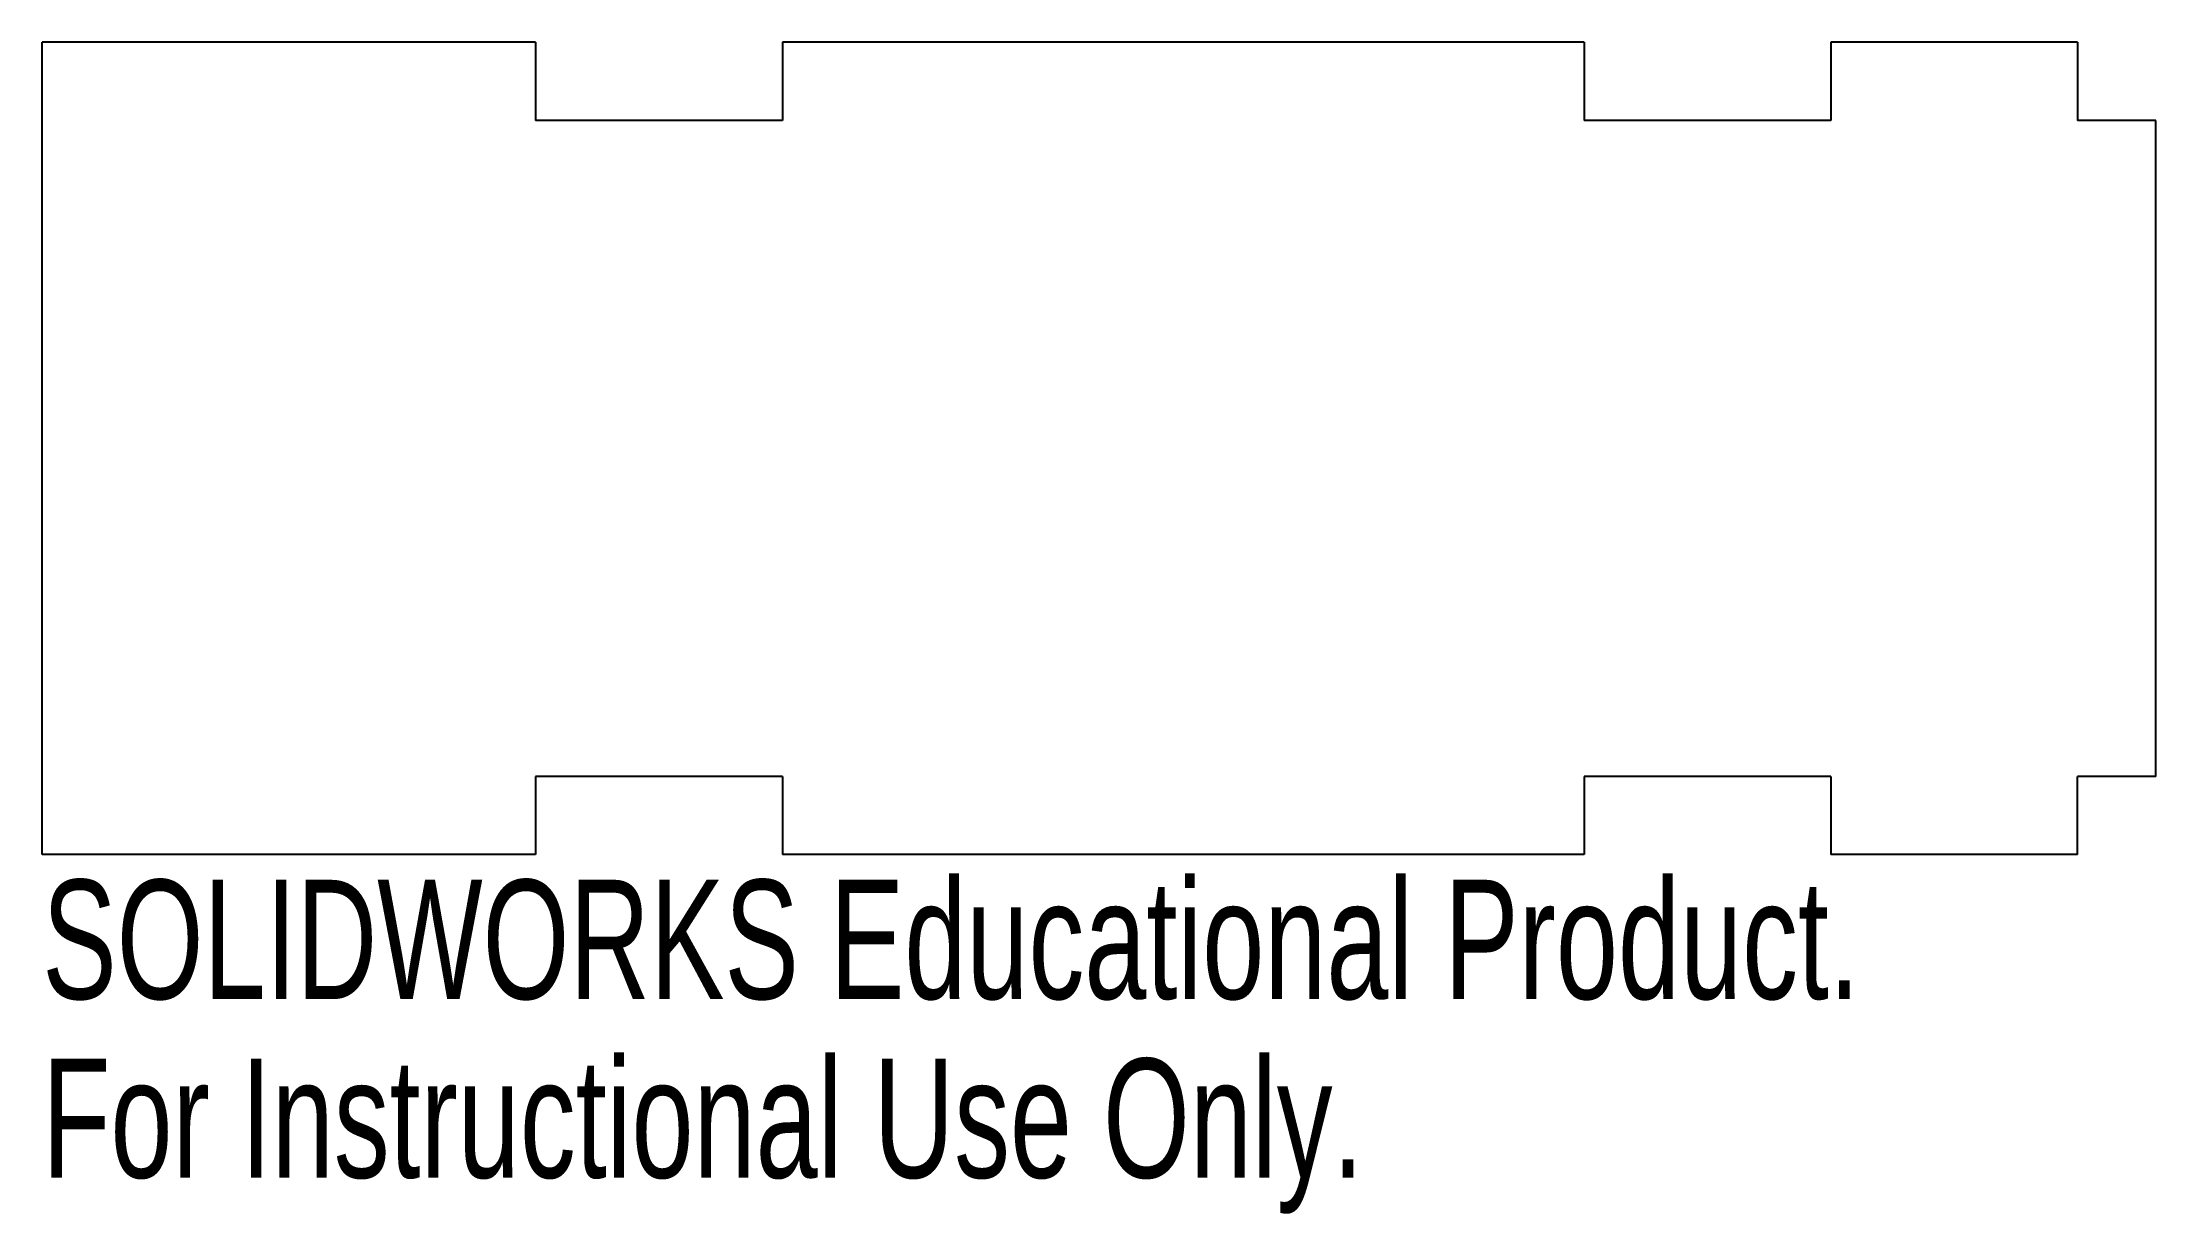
# Model space of a CAD drawing. Header units: millimetres. Extents: x -85.7 to 0, y -47.5 to 0.
import ezdxf

# ---------------------------------------------------------------- set-up
doc = ezdxf.new("R2010")
doc.units = ezdxf.units.MM
doc.styles.add('SLDTEXTSTYLE0', font='TXT', dxfattribs={"width": 0.7})

msp = doc.modelspace()

# ---------------------------------------------------------------- linework, layer by layer
at = {"color": 7, "linetype": 'Continuous', "lineweight": 25}
for p, q in [((-65.67, 0), (-85.67, 0)), ((-85.67, -32.94), (-85.67, 0)), ((-65.67, 0), (-65.67, -3.17)), ((-23.17, 0), (-55.67, 0)), ((-55.67, 0), (-55.67, -3.17)), ((-23.17, 0), (-23.17, -3.17)), ((-13.17, 0), (-13.17, -3.17)), ((-3.17, 0), (-13.17, 0)), ((-3.17, 0), (-3.17, -3.17)), ((-55.67, -3.17), (-65.67, -3.17)), ((-13.17, -3.17), (-23.17, -3.17)), ((0, -3.17), (-3.17, -3.17)), ((0, -29.77), (0, -3.17)), ((-55.67, -29.77), (-65.67, -29.77)), ((-65.67, -29.77), (-65.67, -32.94)), ((-55.67, -29.77), (-55.67, -32.94)), ((-13.17, -29.77), (-23.17, -29.77)), ((-23.17, -29.77), (-23.17, -32.94)), ((-13.17, -29.77), (-13.17, -32.94)), ((0, -29.77), (-3.17, -29.77)), ((-3.17, -32.94), (-3.17, -29.77)), ((-65.67, -32.94), (-85.67, -32.94)), ((-23.17, -32.94), (-55.67, -32.94)), ((-3.17, -32.94), (-13.17, -32.94))]:
    msp.add_line(p, q, dxfattribs=at)

# ---------------------------------------------------------------- texts
at = {"color": 7, "linetype": 'Continuous', "char_height": 4.83362, "attachment_point": 1, "style": 'SLDTEXTSTYLE0'}
for s, insert in [('SOLIDWORKS Educational Product.', (-85.67, -33.96)), ('For Instructional Use Only.', (-85.67, -41.21))]:
    msp.add_mtext(s, dxfattribs=dict(at, insert=insert))

doc.saveas('drawing.dxf')
